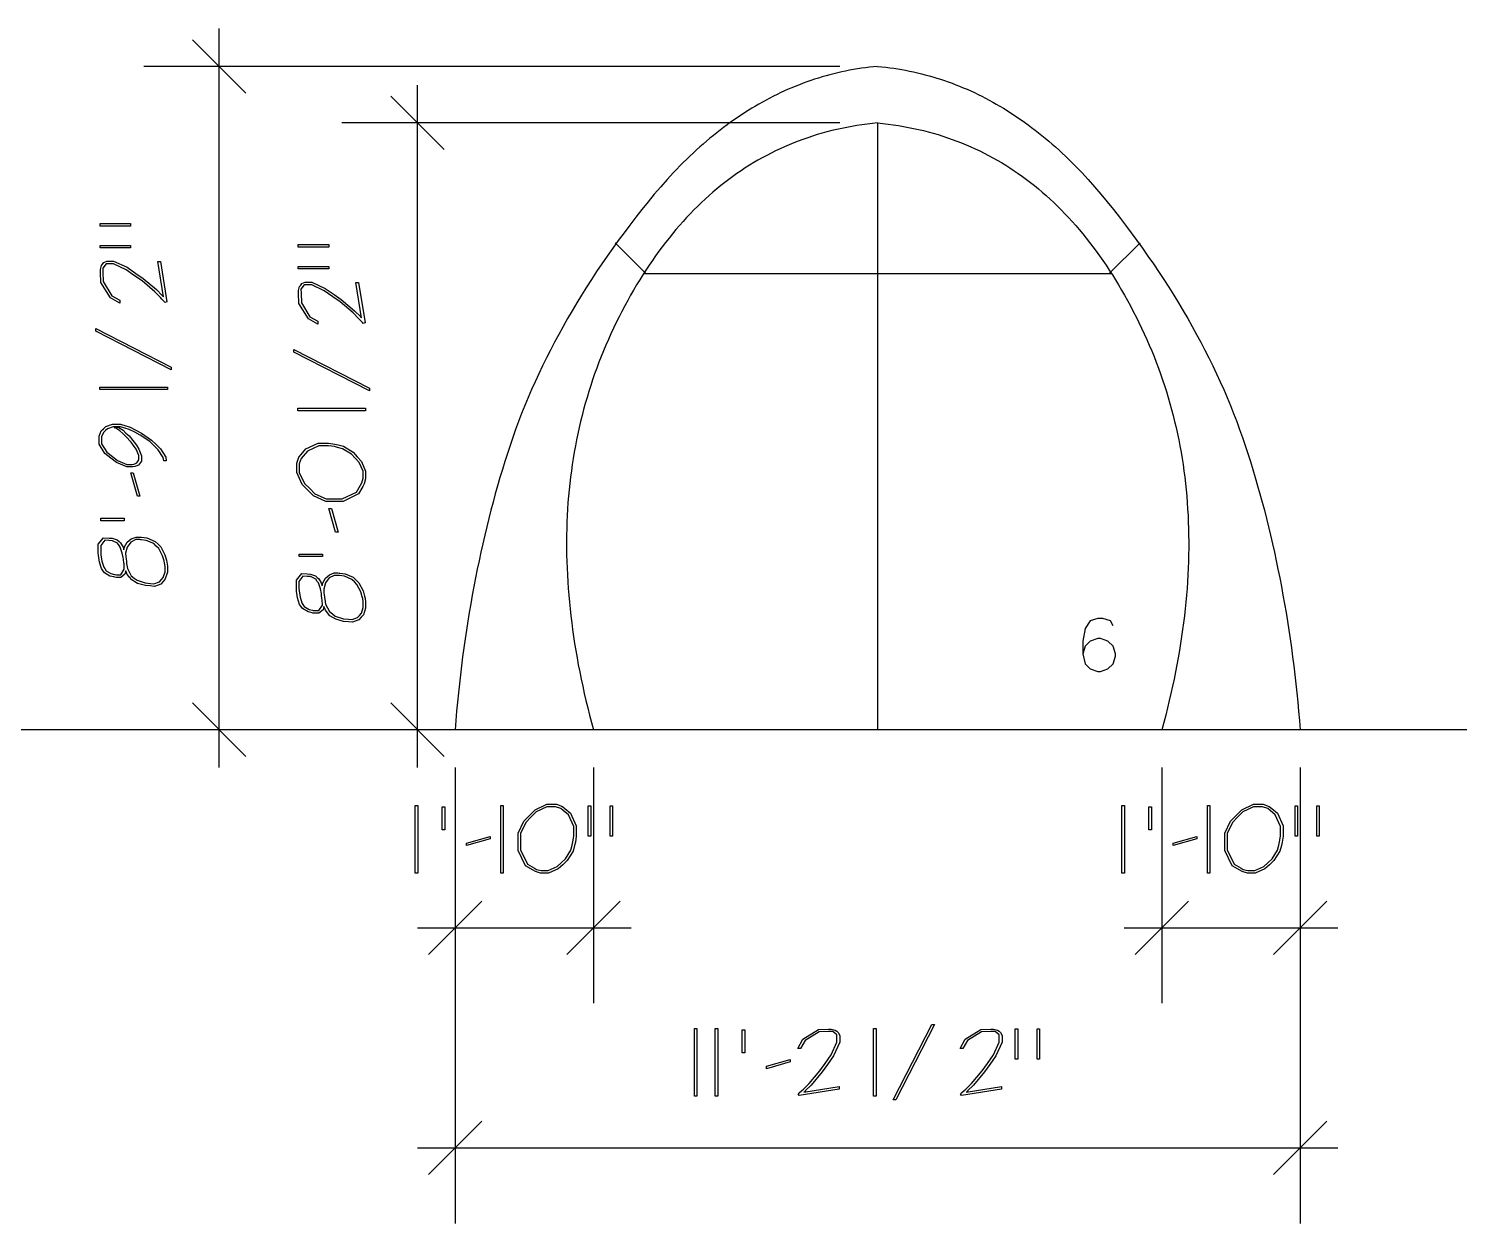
# Model space of a CAD drawing. Extents: x -97.3 to -8.2, y -85.6 to -26.1.
# Drawn here: x -81.91 to -76.04, y -40.35 to -35.45 of the extents above; entities that cross this region are included whole.
import ezdxf

# ---------------------------------------------------------------- set-up
doc = ezdxf.new("R2010")
doc.units = 0
doc.layers.add('DIMENSION', color=18, linetype='CONTINUOUS')
doc.layers.add('NONE', color=18, linetype='CONTINUOUS')

msp = doc.modelspace()

# ---------------------------------------------------------------- linework, layer by layer
at = {"layer": 'DIMENSION'}
for points in [[(-81.131, -35.6077), (-81.131, -35.4529)], [(-81.0216, -35.7171), (-81.2405, -35.4982)], [(-78.5845, -35.6077), (-81.4406, -35.6077)], [(-81.131, -38.3285), (-81.131, -35.6077)], [(-80.318, -35.8398), (-80.318, -35.6851)], [(-80.2086, -35.9493), (-80.4275, -35.7304)], [(-78.5845, -35.8398), (-80.6276, -35.8398)], [(-80.318, -38.3285), (-80.318, -35.8398)], [(-81.2405, -38.219), (-81.0216, -38.4379)], [(-80.4275, -38.219), (-80.2086, -38.4379)], [(-80.318, -38.3285), (-81.4406, -38.3285)], [(-81.131, -38.4833), (-81.131, -38.3285)], [(-80.318, -38.3285), (-80.6276, -38.3285)], [(-80.318, -38.4833), (-80.318, -38.3285)], [(-80.1632, -38.4833), (-80.1632, -40.3535)], [(-80.1632, -38.4833), (-80.1632, -39.4506)], [(-79.5957, -38.4833), (-79.5957, -39.4506)], [(-77.2637, -38.4833), (-77.2637, -39.4506)], [(-76.6962, -38.4833), (-76.6962, -40.3535)], [(-76.6962, -38.4833), (-76.6962, -39.4506)], [(-80.0538, -39.0316), (-80.2727, -39.2505)], [(-79.7052, -39.2505), (-79.4863, -39.0316)], [(-77.1543, -39.0316), (-77.3732, -39.2505)], [(-76.8056, -39.2505), (-76.5868, -39.0316)], [(-80.318, -39.1411), (-80.1632, -39.1411)], [(-80.1632, -39.1411), (-79.5957, -39.1411)], [(-79.5957, -39.1411), (-79.4409, -39.1411)], [(-77.4185, -39.1411), (-77.2637, -39.1411)], [(-77.2637, -39.1411), (-76.6962, -39.1411)], [(-76.6962, -39.1411), (-76.5414, -39.1411)], [(-80.0538, -39.9345), (-80.2727, -40.1534)], [(-76.8056, -40.1534), (-76.5868, -39.9345)], [(-80.318, -40.0439), (-80.1632, -40.0439)], [(-80.1632, -40.0439), (-76.6962, -40.0439)], [(-76.6962, -40.0439), (-76.5414, -40.0439)]]:
    msp.add_lwpolyline(points, dxfattribs=at)
for points in [[(-81.4949, -36.2523), (-81.4949, -36.2625), (-81.6196, -36.2625), (-81.6196, -36.2523)], [(-81.6196, -36.3418), (-81.4949, -36.3418), (-81.4949, -36.3521), (-81.6196, -36.3521)], [(-80.6819, -36.3386), (-80.6819, -36.3488), (-80.8066, -36.3488), (-80.8066, -36.3386)], [(-81.5834, -36.4065), (-81.5643, -36.4067), (-81.5091, -36.432), (-81.473, -36.4571), (-81.4431, -36.4781), (-81.3889, -36.5235), (-81.3646, -36.548), (-81.3638, -36.5488), (-81.3614, -36.5514), (-81.3598, -36.5531), (-81.3828, -36.4086), (-81.3721, -36.4086), (-81.3457, -36.5731), (-81.3533, -36.5765), (-81.3564, -36.5726), (-81.3659, -36.5621), (-81.3722, -36.5555), (-81.3948, -36.5321), (-81.4476, -36.4875), (-81.4779, -36.4664), (-81.5128, -36.4421), (-81.5646, -36.4178), (-81.5815, -36.4178), (-81.5954, -36.4178), (-81.6086, -36.435), (-81.6079, -36.4522), (-81.6066, -36.4908), (-81.5721, -36.5483), (-81.539, -36.5672), (-81.539, -36.5789), (-81.5774, -36.5574), (-81.617, -36.4941), (-81.6182, -36.4523), (-81.6185, -36.4414), (-81.614, -36.4245), (-81.6092, -36.4184), (-81.6044, -36.4123), (-81.5915, -36.4063)], [(-80.8066, -36.4281), (-80.6819, -36.4281), (-80.6819, -36.4383), (-80.8066, -36.4383)], [(-80.7704, -36.4927), (-80.7513, -36.4929), (-80.6961, -36.5182), (-80.66, -36.5433), (-80.6301, -36.5643), (-80.5759, -36.6098), (-80.5516, -36.6342), (-80.5508, -36.6351), (-80.5484, -36.6377), (-80.5468, -36.6394), (-80.5698, -36.4949), (-80.5591, -36.4949), (-80.5327, -36.6593), (-80.5403, -36.6628), (-80.5434, -36.6588), (-80.5529, -36.6483), (-80.5592, -36.6418), (-80.5818, -36.6184), (-80.6346, -36.5738), (-80.6649, -36.5526), (-80.6998, -36.5283), (-80.7516, -36.5041), (-80.7685, -36.5041), (-80.7824, -36.5041), (-80.7956, -36.5213), (-80.7949, -36.5385), (-80.7936, -36.577), (-80.7591, -36.6345), (-80.726, -36.6535), (-80.726, -36.6652), (-80.7644, -36.6437), (-80.804, -36.5803), (-80.8052, -36.5385), (-80.8055, -36.5277), (-80.801, -36.5107), (-80.7962, -36.5046), (-80.7914, -36.4985), (-80.7785, -36.4926)], [(-81.6378, -36.6835), (-81.328, -36.8418), (-81.328, -36.8526), (-81.6377, -36.6944)], [(-80.8248, -36.7697), (-80.515, -36.928), (-80.515, -36.9389), (-80.8247, -36.7806)], [(-81.3432, -36.9235), (-81.3432, -36.9337), (-81.6209, -36.9337), (-81.6209, -36.9235)], [(-80.5302, -37.0097), (-80.5302, -37.02), (-80.8079, -37.02), (-80.8079, -37.0097)], [(-81.3485, -37.2257), (-81.3588, -37.2257), (-81.3607, -37.2116), (-81.381, -37.1801), (-81.3994, -37.1627), (-81.4161, -37.1471), (-81.4551, -37.12), (-81.4775, -37.1085), (-81.4998, -37.0971), (-81.5365, -37.0857), (-81.5507, -37.0857), (-81.5657, -37.0857), (-81.5893, -37.0938), (-81.5979, -37.1018), (-81.6059, -37.1092), (-81.614, -37.1276), (-81.614, -37.1386), (-81.614, -37.1557), (-81.5917, -37.1901), (-81.5693, -37.2074), (-81.5483, -37.2239), (-81.5101, -37.2404), (-81.4929, -37.2404), (-81.4886, -37.2404), (-81.481, -37.2391), (-81.4777, -37.2377), (-81.4695, -37.2341), (-81.4612, -37.2219), (-81.4612, -37.2133), (-81.4612, -37.2033), (-81.4719, -37.178), (-81.4826, -37.1627), (-81.4917, -37.1498), (-81.5137, -37.1254), (-81.5266, -37.1139), (-81.5388, -37.1029), (-81.5562, -37.091), (-81.5613, -37.0901), (-81.5489, -37.0874), (-81.5431, -37.0884), (-81.5253, -37.1006), (-81.5135, -37.1118), (-81.5009, -37.1235), (-81.4795, -37.1486), (-81.4708, -37.162), (-81.4606, -37.1779), (-81.4504, -37.2047), (-81.4504, -37.2157), (-81.4504, -37.2271), (-81.462, -37.2429), (-81.4735, -37.2474), (-81.4771, -37.2487), (-81.4854, -37.2501), (-81.49, -37.2501), (-81.5098, -37.2501), (-81.5525, -37.2324), (-81.5754, -37.2147), (-81.5997, -37.1958), (-81.624, -37.1572), (-81.624, -37.1376), (-81.624, -37.1247), (-81.615, -37.1032), (-81.6061, -37.0946), (-81.5961, -37.085), (-81.5688, -37.0754), (-81.5514, -37.0754), (-81.5359, -37.0754), (-81.4968, -37.0876), (-81.4732, -37.0998), (-81.4495, -37.112), (-81.4083, -37.1411), (-81.3908, -37.1579), (-81.3715, -37.1765), (-81.3504, -37.2104)], [(-80.6436, -37.1603), (-80.6209, -37.1662), (-80.5815, -37.1906), (-80.5648, -37.2091), (-80.5478, -37.2282), (-80.5308, -37.268), (-80.5308, -37.2886), (-80.5308, -37.2998), (-80.5365, -37.3207), (-80.5421, -37.3305), (-80.56, -37.3615), (-80.623, -37.3925), (-80.6681, -37.3925), (-80.6942, -37.3925), (-80.7438, -37.3691), (-80.7672, -37.3457), (-80.79, -37.3225), (-80.8129, -37.2741), (-80.8129, -37.249), (-80.8129, -37.2348), (-80.8041, -37.2102), (-80.7954, -37.1999), (-80.7758, -37.1766), (-80.725, -37.1534), (-80.6939, -37.1534), (-80.682, -37.1534), (-80.6569, -37.1569)], [(-80.6457, -37.1707), (-80.6584, -37.1675), (-80.6823, -37.1642), (-80.6935, -37.1642), (-80.7223, -37.1642), (-80.7691, -37.1855), (-80.7871, -37.2069), (-80.795, -37.2163), (-80.803, -37.2383), (-80.803, -37.2509), (-80.803, -37.2739), (-80.7814, -37.3183), (-80.7598, -37.3396), (-80.7382, -37.3609), (-80.6923, -37.3822), (-80.6681, -37.3822), (-80.6262, -37.3822), (-80.5677, -37.3537), (-80.5511, -37.3251), (-80.5459, -37.3164), (-80.5407, -37.2975), (-80.5407, -37.2873), (-80.5407, -37.2686), (-80.5569, -37.2325), (-80.5731, -37.2151), (-80.5886, -37.1983), (-80.6249, -37.1761)], [(-81.4834, -37.2748), (-81.456, -37.3711), (-81.4666, -37.3712), (-81.4938, -37.2749)], [(-80.6704, -37.4219), (-80.643, -37.5182), (-80.6536, -37.5182), (-80.6808, -37.4219)], [(-81.5204, -37.4609), (-81.5204, -37.4712), (-81.616, -37.4712), (-81.616, -37.4609)], [(-81.4492, -37.5393), (-81.4275, -37.542), (-81.394, -37.5563), (-81.3821, -37.5679), (-81.3709, -37.5787), (-81.3537, -37.6116), (-81.3477, -37.6336), (-81.3455, -37.6419), (-81.3432, -37.6582), (-81.3432, -37.6663), (-81.3432, -37.683), (-81.3522, -37.7098), (-81.3611, -37.72), (-81.3707, -37.731), (-81.3971, -37.7405), (-81.4137, -37.7389), (-81.4338, -37.7372), (-81.4657, -37.7284), (-81.4774, -37.7214), (-81.4901, -37.7138), (-81.5085, -37.6913), (-81.5142, -37.6763), (-81.5179, -37.6901), (-81.5351, -37.7038), (-81.5485, -37.7038), (-81.552, -37.7038), (-81.5592, -37.703), (-81.563, -37.7021), (-81.5793, -37.6983), (-81.6022, -37.6849), (-81.6087, -37.6753), (-81.6139, -37.6677), (-81.6221, -37.6409), (-81.6252, -37.6216), (-81.6263, -37.6149), (-81.6273, -37.6023), (-81.6273, -37.5965), (-81.6273, -37.5679), (-81.6051, -37.5409), (-81.5829, -37.5425), (-81.5697, -37.5433), (-81.5492, -37.5504), (-81.542, -37.5566), (-81.5356, -37.5621), (-81.5255, -37.5793), (-81.5217, -37.591), (-81.519, -37.5789), (-81.5081, -37.5598), (-81.5, -37.5527), (-81.492, -37.5457), (-81.4718, -37.5386), (-81.4598, -37.5386), (-81.4572, -37.5386), (-81.4519, -37.5389)], [(-81.5837, -37.5527), (-81.6005, -37.5517), (-81.6173, -37.573), (-81.6173, -37.5954), (-81.6173, -37.6009), (-81.6161, -37.6132), (-81.6149, -37.6201), (-81.612, -37.6375), (-81.605, -37.6614), (-81.6008, -37.6679), (-81.5952, -37.6764), (-81.5752, -37.6882), (-81.561, -37.6917), (-81.558, -37.6924), (-81.5525, -37.6931), (-81.55, -37.6931), (-81.535, -37.6931), (-81.5207, -37.6707), (-81.5214, -37.6483), (-81.5223, -37.6435), (-81.5238, -37.6306), (-81.5245, -37.6225), (-81.5285, -37.6043), (-81.5371, -37.5795), (-81.5417, -37.573), (-81.5481, -37.5637), (-81.569, -37.5535)], [(-81.4506, -37.5495), (-81.4528, -37.5492), (-81.4573, -37.5488), (-81.4595, -37.5488), (-81.4727, -37.5488), (-81.4934, -37.559), (-81.5008, -37.5692), (-81.5082, -37.5793), (-81.5149, -37.6046), (-81.5142, -37.6198), (-81.5142, -37.62), (-81.5142, -37.6207), (-81.5142, -37.6212), (-81.513, -37.6269), (-81.5115, -37.6395), (-81.5111, -37.6463), (-81.5077, -37.6667), (-81.4918, -37.6968), (-81.4795, -37.7067), (-81.4679, -37.7158), (-81.4347, -37.7268), (-81.413, -37.7287), (-81.3988, -37.7299), (-81.3764, -37.7218), (-81.3683, -37.7125), (-81.3607, -37.7039), (-81.3532, -37.6808), (-81.3532, -37.6663), (-81.3532, -37.6589), (-81.3552, -37.6439), (-81.3573, -37.6364), (-81.363, -37.6158), (-81.3788, -37.5855), (-81.389, -37.5757), (-81.3998, -37.5652), (-81.4306, -37.5521)], [(-80.7074, -37.608), (-80.7074, -37.6182), (-80.803, -37.6182), (-80.803, -37.608)], [(-80.6362, -37.6863), (-80.6145, -37.6891), (-80.581, -37.7034), (-80.5691, -37.7149), (-80.5579, -37.7257), (-80.5407, -37.7586), (-80.5347, -37.7806), (-80.5325, -37.7889), (-80.5302, -37.8053), (-80.5302, -37.8133), (-80.5302, -37.83), (-80.5392, -37.8569), (-80.5481, -37.867), (-80.5577, -37.8781), (-80.5841, -37.8875), (-80.6007, -37.886), (-80.6208, -37.8843), (-80.6527, -37.8755), (-80.6644, -37.8684), (-80.6771, -37.8609), (-80.6955, -37.8383), (-80.7012, -37.8234), (-80.7049, -37.8371), (-80.7221, -37.8509), (-80.7355, -37.8509), (-80.739, -37.8509), (-80.7462, -37.85), (-80.75, -37.8492), (-80.7663, -37.8454), (-80.7892, -37.832), (-80.7957, -37.8223), (-80.8009, -37.8147), (-80.8091, -37.7879), (-80.8122, -37.7686), (-80.8133, -37.7619), (-80.8143, -37.7494), (-80.8143, -37.7435), (-80.8143, -37.715), (-80.7921, -37.688), (-80.7699, -37.6895), (-80.7567, -37.6904), (-80.7362, -37.6974), (-80.729, -37.7036), (-80.7226, -37.7091), (-80.7125, -37.7263), (-80.7087, -37.738), (-80.706, -37.726), (-80.6951, -37.7068), (-80.687, -37.6998), (-80.679, -37.6927), (-80.6588, -37.6856), (-80.6468, -37.6856), (-80.6442, -37.6856), (-80.6389, -37.686)], [(-80.7707, -37.6997), (-80.7875, -37.6987), (-80.8043, -37.72), (-80.8043, -37.7424), (-80.8043, -37.7479), (-80.8031, -37.7603), (-80.8019, -37.7672), (-80.799, -37.7845), (-80.792, -37.8084), (-80.7878, -37.815), (-80.7822, -37.8234), (-80.7622, -37.8353), (-80.748, -37.8387), (-80.745, -37.8394), (-80.7395, -37.8401), (-80.737, -37.8401), (-80.722, -37.8401), (-80.7077, -37.8177), (-80.7084, -37.7954), (-80.7093, -37.7906), (-80.7108, -37.7777), (-80.7115, -37.7696), (-80.7155, -37.7513), (-80.7241, -37.7266), (-80.7287, -37.72), (-80.7351, -37.7107), (-80.756, -37.7006)], [(-80.6376, -37.6966), (-80.6398, -37.6962), (-80.6443, -37.6959), (-80.6465, -37.6959), (-80.6597, -37.6959), (-80.6804, -37.706), (-80.6878, -37.7162), (-80.6952, -37.7264), (-80.7019, -37.7517), (-80.7012, -37.7668), (-80.7012, -37.767), (-80.7012, -37.7677), (-80.7012, -37.7682), (-80.7, -37.7739), (-80.6985, -37.7865), (-80.6981, -37.7934), (-80.6947, -37.8137), (-80.6788, -37.8439), (-80.6665, -37.8537), (-80.6549, -37.8628), (-80.6217, -37.8739), (-80.6, -37.8757), (-80.5858, -37.877), (-80.5634, -37.8689), (-80.5553, -37.8596), (-80.5477, -37.8509), (-80.5402, -37.8278), (-80.5402, -37.8134), (-80.5402, -37.806), (-80.5422, -37.791), (-80.5443, -37.7834), (-80.55, -37.7629), (-80.5658, -37.7326), (-80.576, -37.7227), (-80.5868, -37.7122), (-80.6176, -37.6991)], [(-80.3164, -38.917), (-80.3266, -38.917), (-80.3266, -38.6393), (-80.3164, -38.6393)], [(-80.2059, -38.7399), (-80.2161, -38.7399), (-80.2161, -38.6443), (-80.2059, -38.6443)], [(-79.9657, -38.917), (-79.976, -38.917), (-79.976, -38.6393), (-79.9657, -38.6393)], [(-79.6728, -38.8036), (-79.6786, -38.8263), (-79.7031, -38.8657), (-79.7216, -38.8824), (-79.7407, -38.8994), (-79.7804, -38.9164), (-79.8011, -38.9164), (-79.8123, -38.9164), (-79.8332, -38.9108), (-79.843, -38.9051), (-79.874, -38.8872), (-79.9049, -38.8242), (-79.9049, -38.7792), (-79.9049, -38.753), (-79.8816, -38.7035), (-79.8582, -38.6801), (-79.835, -38.6572), (-79.7866, -38.6343), (-79.7615, -38.6343), (-79.7473, -38.6343), (-79.7227, -38.6431), (-79.7124, -38.6519), (-79.6891, -38.6715), (-79.6659, -38.7222), (-79.6659, -38.7534), (-79.6659, -38.7652), (-79.6694, -38.7903)], [(-79.6832, -38.8015), (-79.68, -38.7888), (-79.6767, -38.7649), (-79.6767, -38.7537), (-79.6767, -38.725), (-79.698, -38.6782), (-79.7193, -38.6601), (-79.7288, -38.6522), (-79.7508, -38.6443), (-79.7634, -38.6443), (-79.7864, -38.6443), (-79.8308, -38.6658), (-79.8521, -38.6874), (-79.8734, -38.709), (-79.8947, -38.7549), (-79.8947, -38.7792), (-79.8947, -38.821), (-79.8662, -38.8795), (-79.8376, -38.8962), (-79.8289, -38.9013), (-79.81, -38.9065), (-79.7998, -38.9065), (-79.7811, -38.9065), (-79.745, -38.8903), (-79.7276, -38.8741), (-79.7107, -38.8587), (-79.6886, -38.8223)], [(-79.6065, -38.6407), (-79.6065, -38.7653), (-79.6167, -38.7653), (-79.6167, -38.6407)], [(-79.517, -38.7653), (-79.5272, -38.7653), (-79.5272, -38.6407), (-79.517, -38.6407)], [(-77.4169, -38.917), (-77.4271, -38.917), (-77.4271, -38.6393), (-77.4169, -38.6393)], [(-77.3063, -38.7399), (-77.3166, -38.7399), (-77.3166, -38.6443), (-77.3063, -38.6443)], [(-77.0662, -38.917), (-77.0764, -38.917), (-77.0764, -38.6393), (-77.0662, -38.6393)], [(-76.7733, -38.8036), (-76.7791, -38.8263), (-76.8035, -38.8657), (-76.8221, -38.8824), (-76.8412, -38.8994), (-76.8809, -38.9164), (-76.9016, -38.9164), (-76.9127, -38.9164), (-76.9337, -38.9108), (-76.9435, -38.9051), (-76.9745, -38.8872), (-77.0054, -38.8242), (-77.0054, -38.7792), (-77.0054, -38.753), (-76.982, -38.7035), (-76.9587, -38.6801), (-76.9354, -38.6572), (-76.8871, -38.6343), (-76.862, -38.6343), (-76.8477, -38.6343), (-76.8231, -38.6431), (-76.8128, -38.6519), (-76.7896, -38.6715), (-76.7664, -38.7222), (-76.7664, -38.7534), (-76.7664, -38.7652), (-76.7698, -38.7903)], [(-76.7837, -38.8015), (-76.7804, -38.7888), (-76.7772, -38.7649), (-76.7772, -38.7537), (-76.7772, -38.725), (-76.7985, -38.6782), (-76.8198, -38.6601), (-76.8293, -38.6522), (-76.8513, -38.6443), (-76.8638, -38.6443), (-76.8869, -38.6443), (-76.9312, -38.6658), (-76.9526, -38.6874), (-76.9739, -38.709), (-76.9952, -38.7549), (-76.9952, -38.7792), (-76.9952, -38.821), (-76.9667, -38.8795), (-76.9381, -38.8962), (-76.9293, -38.9013), (-76.9104, -38.9065), (-76.9003, -38.9065), (-76.8815, -38.9065), (-76.8454, -38.8903), (-76.8281, -38.8741), (-76.8112, -38.8587), (-76.789, -38.8223)], [(-76.707, -38.6407), (-76.707, -38.7653), (-76.7172, -38.7653), (-76.7172, -38.6407)], [(-76.6175, -38.7653), (-76.6277, -38.7653), (-76.6277, -38.6407), (-76.6175, -38.6407)], [(-80.0197, -38.7768), (-80.1161, -38.8042), (-80.1161, -38.7936), (-80.0198, -38.7664)], [(-77.1202, -38.7768), (-77.2165, -38.8042), (-77.2166, -38.7936), (-77.1203, -38.7664)], [(-79.171, -39.8317), (-79.1813, -39.8317), (-79.1813, -39.554), (-79.171, -39.554)], [(-79.0856, -39.8317), (-79.0959, -39.8317), (-79.0959, -39.554), (-79.0856, -39.554)], [(-78.9751, -39.6546), (-78.9853, -39.6546), (-78.9853, -39.559), (-78.9751, -39.559)], [(-78.5852, -39.5915), (-78.5854, -39.6106), (-78.6107, -39.6658), (-78.6358, -39.702), (-78.6568, -39.7319), (-78.7023, -39.7861), (-78.7267, -39.8103), (-78.7276, -39.8112), (-78.7301, -39.8136), (-78.7319, -39.8151), (-78.5873, -39.7922), (-78.5874, -39.8028), (-78.7518, -39.8292), (-78.7552, -39.8217), (-78.7513, -39.8186), (-78.7408, -39.8091), (-78.7342, -39.8028), (-78.7108, -39.7802), (-78.6663, -39.7274), (-78.6451, -39.6971), (-78.6208, -39.6622), (-78.5965, -39.6104), (-78.5965, -39.5935), (-78.5965, -39.5796), (-78.6138, -39.5663), (-78.631, -39.567), (-78.6695, -39.5684), (-78.727, -39.6029), (-78.7459, -39.636), (-78.7576, -39.636), (-78.7361, -39.5976), (-78.6728, -39.558), (-78.631, -39.5568), (-78.6202, -39.5565), (-78.6032, -39.5609), (-78.5971, -39.5657), (-78.591, -39.5706), (-78.585, -39.5835)], [(-78.4363, -39.8317), (-78.4465, -39.8317), (-78.4465, -39.554), (-78.4363, -39.554)], [(-78.1963, -39.5372), (-78.3545, -39.8469), (-78.3654, -39.847), (-78.2072, -39.5372)], [(-77.9193, -39.5915), (-77.9194, -39.6106), (-77.9448, -39.6658), (-77.9699, -39.702), (-77.9909, -39.7319), (-78.0363, -39.7861), (-78.0608, -39.8103), (-78.0616, -39.8112), (-78.0642, -39.8136), (-78.0659, -39.8151), (-77.9214, -39.7922), (-77.9214, -39.8028), (-78.0859, -39.8292), (-78.0893, -39.8217), (-78.0853, -39.8186), (-78.0748, -39.8091), (-78.0683, -39.8028), (-78.0449, -39.7802), (-78.0003, -39.7274), (-77.9791, -39.6971), (-77.9549, -39.6622), (-77.9306, -39.6104), (-77.9306, -39.5935), (-77.9306, -39.5796), (-77.9478, -39.5663), (-77.965, -39.567), (-78.0036, -39.5684), (-78.0611, -39.6029), (-78.08, -39.636), (-78.0917, -39.636), (-78.0702, -39.5976), (-78.0069, -39.558), (-77.9651, -39.5568), (-77.9542, -39.5565), (-77.9373, -39.5609), (-77.9312, -39.5657), (-77.925, -39.5706), (-77.9191, -39.5835)], [(-77.8546, -39.5554), (-77.8546, -39.68), (-77.8648, -39.68), (-77.8648, -39.5554)], [(-77.7651, -39.68), (-77.7753, -39.68), (-77.7753, -39.5554), (-77.7651, -39.5554)], [(-78.789, -39.6915), (-78.8853, -39.719), (-78.8854, -39.7084), (-78.7891, -39.6811)]]:
    msp.add_lwpolyline(points, close=True, dxfattribs=at)
at = {"layer": 'NONE'}
for points in [[(-78.4297, -35.6077), (-78.4463, -35.6093), (-78.4629, -35.6112), (-78.4794, -35.6132), (-78.4958, -35.6155), (-78.5122, -35.6181), (-78.5285, -35.6208), (-78.5447, -35.6238), (-78.5609, -35.627), (-78.577, -35.6304), (-78.5931, -35.634), (-78.6091, -35.6379), (-78.6251, -35.642), (-78.641, -35.6463), (-78.6568, -35.6508), (-78.6725, -35.6556), (-78.6883, -35.6606), (-78.7039, -35.6658), (-78.7195, -35.6712), (-78.735, -35.6769), (-78.7505, -35.6828), (-78.7659, -35.6889), (-78.7812, -35.6952), (-78.7965, -35.7018), (-78.8118, -35.7085), (-78.8269, -35.7155), (-78.842, -35.7228), (-78.8571, -35.7302), (-78.8721, -35.7379), (-78.887, -35.7458), (-78.9018, -35.7539), (-78.9166, -35.7622), (-78.9314, -35.7708), (-78.9461, -35.7796), (-78.9607, -35.7886), (-78.9753, -35.7979), (-78.9898, -35.8073), (-79.0042, -35.817), (-79.0186, -35.8269), (-79.0329, -35.837), (-79.0472, -35.8474), (-79.0614, -35.858), (-79.0755, -35.8688), (-79.0896, -35.8798), (-79.1036, -35.8911), (-79.1176, -35.9026), (-79.1315, -35.9143), (-79.1454, -35.9262), (-79.1591, -35.9383), (-79.1729, -35.9507), (-79.1865, -35.9633), (-79.2001, -35.9761), (-79.2137, -35.9892), (-79.2271, -36.0024), (-79.2406, -36.0159), (-79.2539, -36.0296), (-79.2672, -36.0436), (-79.2937, -36.0721), (-79.3198, -36.1016), (-79.3458, -36.1319), (-79.3715, -36.1632), (-79.3968, -36.1949), (-79.4217, -36.2266), (-79.4461, -36.2584), (-79.47, -36.2902), (-79.4935, -36.322), (-79.5165, -36.3539), (-79.539, -36.3858), (-79.561, -36.4178), (-79.5826, -36.4498), (-79.6037, -36.4818), (-79.6243, -36.5138), (-79.6445, -36.5459), (-79.6642, -36.578), (-79.6834, -36.6102), (-79.7021, -36.6424), (-79.7204, -36.6746), (-79.7382, -36.7069), (-79.7555, -36.7392), (-79.7724, -36.7715), (-79.7888, -36.8039), (-79.8047, -36.8363), (-79.8202, -36.8687), (-79.8351, -36.9012), (-79.8496, -36.9337), (-79.8637, -36.9662), (-79.8772, -36.9988), (-79.8903, -37.0314), (-79.9029, -37.0641), (-79.9151, -37.0968), (-79.9267, -37.1295), (-79.9379, -37.1622), (-79.9487, -37.195), (-79.959, -37.2279), (-79.9692, -37.261), (-79.9791, -37.2942), (-79.9888, -37.3276), (-79.9982, -37.3611), (-80.0074, -37.3948), (-80.0163, -37.4287), (-80.025, -37.4627), (-80.0335, -37.4969), (-80.0418, -37.5312), (-80.0498, -37.5658), (-80.0575, -37.6005), (-80.0651, -37.6353), (-80.0724, -37.6703), (-80.0794, -37.7055), (-80.0863, -37.7408), (-80.0929, -37.7763), (-80.0992, -37.812), (-80.1053, -37.8478), (-80.1112, -37.8838), (-80.1168, -37.92), (-80.1222, -37.9563), (-80.1274, -37.9928), (-80.1323, -38.0294), (-80.137, -38.0662), (-80.1415, -38.1032), (-80.1457, -38.1404), (-80.1497, -38.1777), (-80.1534, -38.2151), (-80.1569, -38.2527), (-80.1602, -38.2905), (-80.1632, -38.3285)], [(-78.4297, -35.6077), (-78.4131, -35.6093), (-78.3966, -35.6112), (-78.3801, -35.6132), (-78.3636, -35.6155), (-78.3473, -35.6181), (-78.331, -35.6208), (-78.3147, -35.6238), (-78.2985, -35.627), (-78.2824, -35.6304), (-78.2663, -35.634), (-78.2503, -35.6379), (-78.2344, -35.642), (-78.2185, -35.6463), (-78.2027, -35.6508), (-78.1869, -35.6556), (-78.1712, -35.6606), (-78.1555, -35.6658), (-78.14, -35.6712), (-78.1244, -35.6769), (-78.109, -35.6828), (-78.0936, -35.6889), (-78.0782, -35.6952), (-78.0629, -35.7018), (-78.0477, -35.7085), (-78.0325, -35.7155), (-78.0174, -35.7228), (-78.0024, -35.7302), (-77.9874, -35.7379), (-77.9725, -35.7458), (-77.9576, -35.7539), (-77.9428, -35.7622), (-77.928, -35.7708), (-77.9134, -35.7796), (-77.8987, -35.7886), (-77.8842, -35.7979), (-77.8697, -35.8073), (-77.8552, -35.817), (-77.8408, -35.8269), (-77.8265, -35.837), (-77.8123, -35.8474), (-77.798, -35.858), (-77.7839, -35.8688), (-77.7698, -35.8798), (-77.7558, -35.8911), (-77.7418, -35.9026), (-77.7279, -35.9143), (-77.7141, -35.9262), (-77.7003, -35.9383), (-77.6866, -35.9507), (-77.6729, -35.9633), (-77.6593, -35.9761), (-77.6458, -35.9892), (-77.6323, -36.0024), (-77.6189, -36.0159), (-77.6055, -36.0296), (-77.5922, -36.0436), (-77.5658, -36.0721), (-77.5396, -36.1016), (-77.5137, -36.1319), (-77.488, -36.1632), (-77.4626, -36.1949), (-77.4377, -36.2266), (-77.4133, -36.2584), (-77.3894, -36.2902), (-77.366, -36.322), (-77.343, -36.3539), (-77.3205, -36.3858), (-77.2984, -36.4178), (-77.2768, -36.4498), (-77.2557, -36.4818), (-77.2351, -36.5138), (-77.2149, -36.5459), (-77.1953, -36.578), (-77.176, -36.6102), (-77.1573, -36.6424), (-77.139, -36.6746), (-77.1212, -36.7069), (-77.1039, -36.7392), (-77.087, -36.7715), (-77.0706, -36.8039), (-77.0547, -36.8363), (-77.0393, -36.8687), (-77.0243, -36.9012), (-77.0098, -36.9337), (-76.9958, -36.9662), (-76.9822, -36.9988), (-76.9691, -37.0314), (-76.9565, -37.0641), (-76.9444, -37.0968), (-76.9327, -37.1295), (-76.9215, -37.1622), (-76.9108, -37.195), (-76.9004, -37.2279), (-76.8903, -37.261), (-76.8804, -37.2942), (-76.8707, -37.3276), (-76.8613, -37.3611), (-76.8521, -37.3948), (-76.8431, -37.4287), (-76.8344, -37.4627), (-76.8259, -37.4969), (-76.8177, -37.5312), (-76.8097, -37.5658), (-76.8019, -37.6005), (-76.7944, -37.6353), (-76.7871, -37.6703), (-76.78, -37.7055), (-76.7732, -37.7408), (-76.7666, -37.7763), (-76.7602, -37.812), (-76.7541, -37.8478), (-76.7482, -37.8838), (-76.7426, -37.92), (-76.7372, -37.9563), (-76.732, -37.9928), (-76.7271, -38.0294), (-76.7224, -38.0662), (-76.718, -38.1032), (-76.7137, -38.1404), (-76.7098, -38.1777), (-76.706, -38.2151), (-76.7025, -38.2527), (-76.6992, -38.2905), (-76.6962, -38.3285)], [(-78.4297, -35.8398), (-78.4512, -35.842), (-78.4726, -35.8446), (-78.4938, -35.8474), (-78.5148, -35.8506), (-78.5357, -35.8541), (-78.5564, -35.858), (-78.577, -35.8621), (-78.5974, -35.8666), (-78.6177, -35.8714), (-78.6378, -35.8765), (-78.6577, -35.882), (-78.6775, -35.8878), (-78.6972, -35.8939), (-78.7166, -35.9003), (-78.7359, -35.9071), (-78.7551, -35.9141), (-78.7741, -35.9215), (-78.793, -35.9293), (-78.8117, -35.9373), (-78.8302, -35.9457), (-78.8486, -35.9544), (-78.8668, -35.9634), (-78.8848, -35.9727), (-78.9028, -35.9824), (-78.9205, -35.9924), (-78.9381, -36.0027), (-78.9555, -36.0134), (-78.9728, -36.0243), (-78.9899, -36.0356), (-79.0069, -36.0473), (-79.0237, -36.0592), (-79.0404, -36.0715), (-79.0569, -36.0841), (-79.0732, -36.097), (-79.0894, -36.1102), (-79.1054, -36.1238), (-79.1213, -36.1377), (-79.137, -36.1519), (-79.1526, -36.1664), (-79.168, -36.1813), (-79.1832, -36.1965), (-79.1983, -36.212), (-79.2132, -36.2278), (-79.228, -36.244), (-79.2426, -36.2604), (-79.2571, -36.2773), (-79.2714, -36.2944), (-79.2855, -36.3118), (-79.2995, -36.3296), (-79.3133, -36.3477), (-79.327, -36.3662), (-79.3405, -36.3849), (-79.3539, -36.404), (-79.3671, -36.4234), (-79.3801, -36.4431), (-79.393, -36.4632), (-79.4058, -36.4836), (-79.4183, -36.5043), (-79.4308, -36.5253), (-79.443, -36.5466), (-79.4551, -36.5683), (-79.4671, -36.5903), (-79.4789, -36.6126), (-79.4905, -36.6353), (-79.5019, -36.6581), (-79.513, -36.6811), (-79.5238, -36.7042), (-79.5343, -36.7274), (-79.5444, -36.7508), (-79.5543, -36.7742), (-79.5638, -36.7977), (-79.5731, -36.8214), (-79.582, -36.8452), (-79.5906, -36.8691), (-79.5989, -36.8931), (-79.6069, -36.9172), (-79.6146, -36.9414), (-79.622, -36.9658), (-79.629, -36.9902), (-79.6358, -37.0148), (-79.6422, -37.0395), (-79.6484, -37.0643), (-79.6542, -37.0892), (-79.6597, -37.1143), (-79.6649, -37.1394), (-79.6698, -37.1647), (-79.6744, -37.19), (-79.6787, -37.2155), (-79.6827, -37.2411), (-79.6863, -37.2669), (-79.6897, -37.2927), (-79.6927, -37.3186), (-79.6954, -37.3447), (-79.6979, -37.3709), (-79.7, -37.3971), (-79.7018, -37.4235), (-79.7033, -37.4501), (-79.7044, -37.4767), (-79.7053, -37.5034), (-79.7059, -37.5303), (-79.7061, -37.5572), (-79.706, -37.5843), (-79.7057, -37.6115), (-79.705, -37.6388), (-79.704, -37.6663), (-79.7027, -37.6938), (-79.7011, -37.7215), (-79.6992, -37.7492), (-79.697, -37.7771), (-79.6944, -37.8051), (-79.6916, -37.8332), (-79.6884, -37.8614), (-79.6849, -37.8898), (-79.6812, -37.9182), (-79.6771, -37.9468), (-79.6727, -37.9755), (-79.668, -38.0043), (-79.6629, -38.0332), (-79.6576, -38.0622), (-79.652, -38.0913), (-79.646, -38.1206), (-79.6398, -38.1499), (-79.6332, -38.1794), (-79.6263, -38.209), (-79.6191, -38.2387), (-79.6116, -38.2685), (-79.6038, -38.2984), (-79.5957, -38.3285)], [(-78.4297, -35.8398), (-78.4297, -38.3285)], [(-78.4297, -35.8398), (-78.4082, -35.842), (-78.3869, -35.8446), (-78.3657, -35.8474), (-78.3446, -35.8506), (-78.3237, -35.8541), (-78.303, -35.858), (-78.2824, -35.8621), (-78.262, -35.8666), (-78.2418, -35.8714), (-78.2217, -35.8765), (-78.2017, -35.882), (-78.1819, -35.8878), (-78.1623, -35.8939), (-78.1428, -35.9003), (-78.1235, -35.9071), (-78.1043, -35.9141), (-78.0853, -35.9215), (-78.0665, -35.9293), (-78.0478, -35.9373), (-78.0293, -35.9457), (-78.0109, -35.9544), (-77.9927, -35.9634), (-77.9746, -35.9727), (-77.9567, -35.9824), (-77.9389, -35.9924), (-77.9213, -36.0027), (-77.9039, -36.0134), (-77.8866, -36.0243), (-77.8695, -36.0356), (-77.8525, -36.0473), (-77.8357, -36.0592), (-77.8191, -36.0715), (-77.8026, -36.0841), (-77.7862, -36.097), (-77.7701, -36.1102), (-77.754, -36.1238), (-77.7382, -36.1377), (-77.7224, -36.1519), (-77.7069, -36.1664), (-77.6915, -36.1813), (-77.6762, -36.1965), (-77.6612, -36.212), (-77.6462, -36.2278), (-77.6315, -36.244), (-77.6168, -36.2604), (-77.6024, -36.2773), (-77.5881, -36.2944), (-77.5739, -36.3118), (-77.5599, -36.3296), (-77.5461, -36.3477), (-77.5324, -36.3662), (-77.5189, -36.3849), (-77.5056, -36.404), (-77.4924, -36.4234), (-77.4793, -36.4431), (-77.4664, -36.4632), (-77.4537, -36.4836), (-77.4411, -36.5043), (-77.4287, -36.5253), (-77.4164, -36.5466), (-77.4043, -36.5683), (-77.3924, -36.5903), (-77.3806, -36.6126), (-77.3689, -36.6353), (-77.3575, -36.6581), (-77.3464, -36.6811), (-77.3356, -36.7042), (-77.3252, -36.7274), (-77.315, -36.7508), (-77.3052, -36.7742), (-77.2956, -36.7977), (-77.2864, -36.8214), (-77.2774, -36.8452), (-77.2688, -36.8691), (-77.2605, -36.8931), (-77.2525, -36.9172), (-77.2448, -36.9414), (-77.2375, -36.9658), (-77.2304, -36.9902), (-77.2236, -37.0148), (-77.2172, -37.0395), (-77.2111, -37.0643), (-77.2052, -37.0892), (-77.1997, -37.1143), (-77.1945, -37.1394), (-77.1896, -37.1647), (-77.185, -37.19), (-77.1807, -37.2155), (-77.1768, -37.2411), (-77.1731, -37.2669), (-77.1698, -37.2927), (-77.1667, -37.3186), (-77.164, -37.3447), (-77.1616, -37.3709), (-77.1595, -37.3971), (-77.1577, -37.4235), (-77.1562, -37.4501), (-77.155, -37.4767), (-77.1541, -37.5034), (-77.1536, -37.5303), (-77.1533, -37.5572), (-77.1534, -37.5843), (-77.1538, -37.6115), (-77.1544, -37.6388), (-77.1554, -37.6663), (-77.1567, -37.6938), (-77.1583, -37.7215), (-77.1603, -37.7492), (-77.1625, -37.7771), (-77.165, -37.8051), (-77.1679, -37.8332), (-77.171, -37.8614), (-77.1745, -37.8898), (-77.1783, -37.9182), (-77.1824, -37.9468), (-77.1868, -37.9755), (-77.1915, -38.0043), (-77.1965, -38.0332), (-77.2018, -38.0622), (-77.2075, -38.0913), (-77.2134, -38.1206), (-77.2197, -38.1499), (-77.2262, -38.1794), (-77.2331, -38.209), (-77.2403, -38.2387), (-77.2478, -38.2685), (-77.2556, -38.2984), (-77.2637, -38.3285)], [(-79.3788, -36.4589), (-79.5065, -36.3313)], [(-77.4806, -36.4589), (-77.3529, -36.3313)], [(-77.4691, -36.4589), (-79.3903, -36.4589)], [(-77.464, -37.9029), (-77.4743, -37.8822), (-77.5054, -37.8718), (-77.5261, -37.8718), (-77.5572, -37.8822), (-77.578, -37.9133), (-77.5883, -37.9651), (-77.5883, -38.0169), (-77.578, -38.0584), (-77.5572, -38.0791), (-77.5261, -38.0894), (-77.5158, -38.0894), (-77.4847, -38.0791), (-77.464, -38.0584), (-77.4536, -38.0273), (-77.4536, -38.0169), (-77.464, -37.9858), (-77.4847, -37.9651), (-77.5158, -37.9547), (-77.5261, -37.9547), (-77.5572, -37.9651), (-77.578, -37.9858), (-77.5883, -38.0169)], [(-18.7555, -38.3285), (-92.7394, -38.3285)]]:
    msp.add_lwpolyline(points, dxfattribs=at)

doc.saveas('drawing.dxf')
